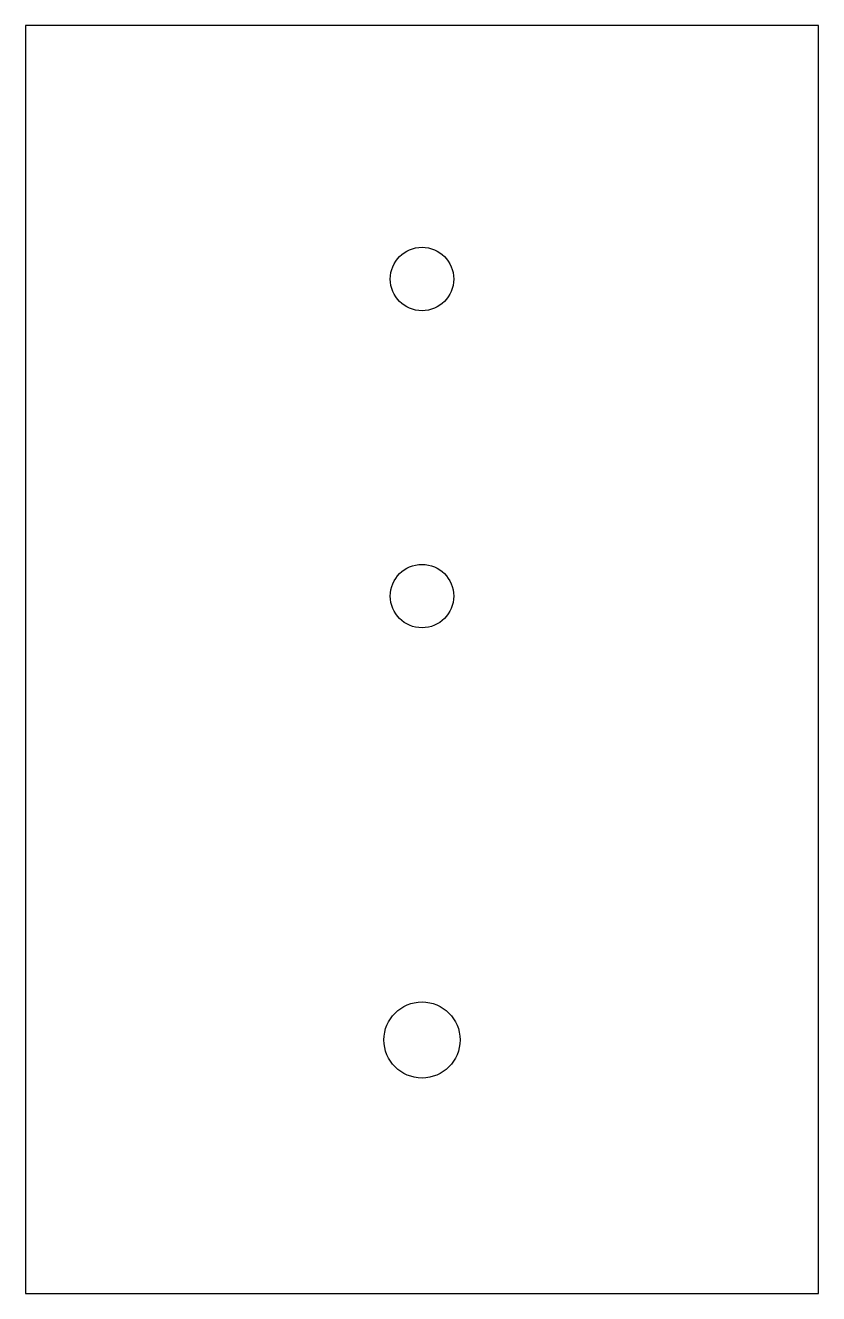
# Model space of a CAD drawing. Header units: millimetres. Extents: x -62 to 62, y -100 to 100.
import ezdxf

# ---------------------------------------------------------------- set-up
doc = ezdxf.new("R2010")
doc.units = ezdxf.units.MM

msp = doc.modelspace()

# ---------------------------------------------------------------- linework, layer by layer
at = {"color": 7, "linetype": 'Continuous', "lineweight": 25}
for p, q in [((62.5, 100), (-62.5, 100)), ((-62.5, 100), (-62.5, -100)), ((62.5, -100), (62.5, 100)), ((-62.5, -100), (62.5, -100))]:
    msp.add_line(p, q, dxfattribs=at)
for centre, radius in [((0, 60), 5), ((0, 10), 5), ((0, -60), 6)]:
    msp.add_circle(centre, radius, dxfattribs=at)

doc.saveas('drawing.dxf')
